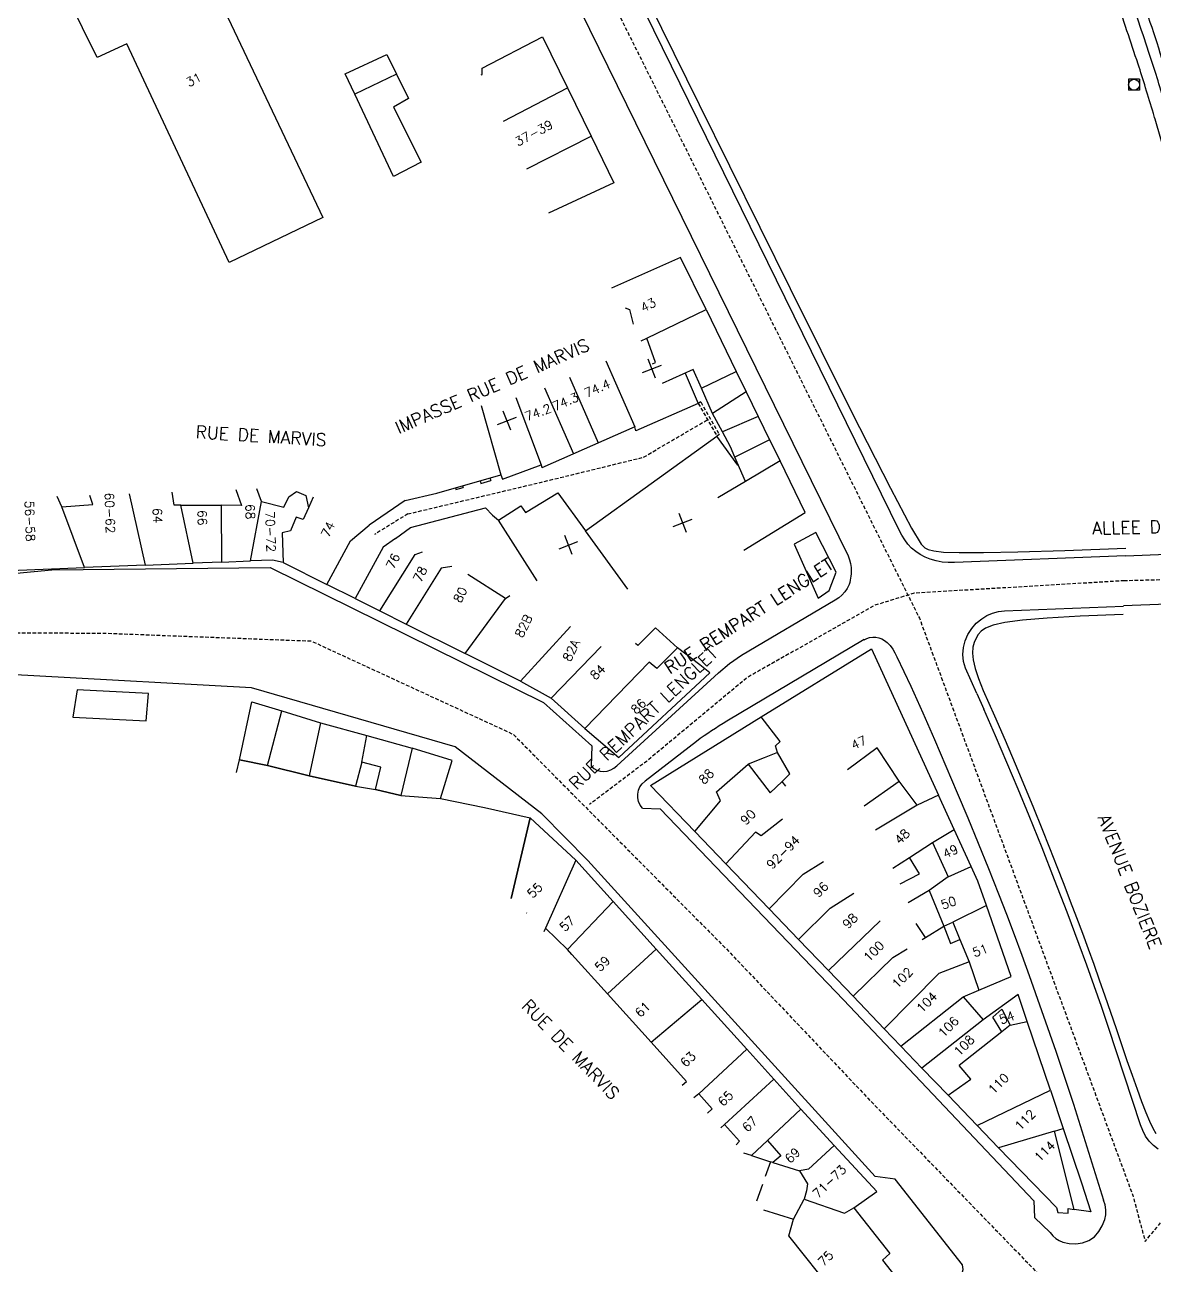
# Model space of a CAD drawing. Header units: millimetres. Extents: x 80999 to 82003, y 144000 to 145000.
# Drawn here: x 81492.6 to 81649.6, y 144418.9 to 144591.4 of the extents above; entities that cross this region are included whole.
import ezdxf
from ezdxf.enums import TextEntityAlignment as Align

# ---------------------------------------------------------------- set-up
doc = ezdxf.new("R2010")
doc.units = ezdxf.units.MM
doc.linetypes.add('DASHED', pattern=[0.75, 0.5, -0.25])
doc.layers.get('0').update_dxf_attribs({"linetype": 'CONTINUOUS'})
for name, color, linetype in [('W0001', 6, 'DASHED'), ('W0008', 7, 'CONTINUOUS'), ('W0100', 7, 'CONTINUOUS'), ('W0105', 7, 'CONTINUOUS'), ('W0112', 1, 'DASHED'), ('W0302', 3, 'CONTINUOUS'), ('W0420', 7, 'CONTINUOUS'), ('W0989', 7, 'CONTINUOUS'), ('W0991', 7, 'CONTINUOUS'), ('W1102', 7, 'CONTINUOUS')]:
    doc.layers.add(name, color=color, linetype=linetype)
doc.styles.get("Standard").update_dxf_attribs({"font": 'romans.shx', "width": 0.85})

# ---------------------------------------------------------------- blocks, each defined once
blk = doc.blocks.new('t991o')
at = {"color": 0, "linetype": 'Continuous'}
for p, q in [((-1, 1), (1, -1)), ((-1, -1), (1, 1))]:
    blk.add_line(p, q, dxfattribs=at)
blk = doc.blocks.new('T420')
for p, q in [((0.75, 0.75), (-0.75, 0.75)), ((-0.75, 0.75), (-0.75, -0.75)), ((0.75, 0.75), (0.75, -0.75)), ((0.75, -0.75), (-0.75, -0.75))]:
    blk.add_line(p, q)
blk.add_ellipse((0, 0), major_axis=(-0.53, 0.53), ratio=1, start_param=3.926991, end_param=10.210176)

msp = doc.modelspace()

# ---------------------------------------------------------------- linework, layer by layer
at = {"layer": 'W0001'}
for p, q in [((81578.6, 144531.26), (81587.5, 144536.47)), ((81565.55, 144528.06), (81578.6, 144531.26)), ((81545.82, 144523.37), (81565.55, 144528.06)), ((81545.82, 144523.37), (81541.17, 144520.5))]:
    msp.add_line(p, q, dxfattribs=at)
at = {"layer": 'W0001', "flags": 128}
for points in [[(81027.88, 145000), (81077.68, 144978.37), (81087.69, 144976.04), (81170.41, 144940.53), (81178.51, 144933.51), (81374.97, 144872.17), (81386.48, 144858.96), (81504.09, 144714.92), (81532.17, 144678.7), (81539.61, 144664.2), (81616.96, 144508.86), (81646.63, 144428.62), (81648.33, 144422.26), (81654.94, 144430.11), (81672.13, 144442.59)], [(81451.16, 144928.03), (81426.07, 144907.84), (81413.52, 144898.46), (81365.25, 144851.07), (81265.08, 144752.55), (81239.49, 144724.34), (81135.09, 144627.15), (81106.26, 144601.78), (81088.6, 144579.64), (81115.61, 144574.32), (81191.55, 144559.45), (81245.19, 144538.85), (81278.13, 144529.09), (81310.24, 144522.28), (81324.49, 144520.78), (81375.63, 144513.39), (81411.78, 144511.02), (81470.27, 144506.99), (81503.88, 144506.79), (81532.38, 144505.71), (81560.46, 144492.75), (81590.46, 144462.55), (81609.78, 144442.16), (81640.06, 144410.97), (81610.52, 144396.93), (81565.2, 144377.78), (81498.19, 144351.45), (81476.96, 144342.48), (81413.19, 144316.27), (81411.63, 144315.61)], [(81714.25, 144525.72), (81681.31, 144516.63), (81666.46, 144514.62), (81645.45, 144514.07)], [(81645.45, 144514.08), (81616.22, 144512.35), (81610.69, 144510.65), (81593.03, 144500.64), (81578.99, 144488.97), (81571.1, 144482.99)]]:
    msp.add_lwpolyline(points, dxfattribs=at)
at = {"layer": 'W0008'}
msp.add_line((81624.92, 144498.41), (81625.92, 144496.22), dxfattribs=at)
for points in [[(81666.95, 144518.77), (81657.25, 144552.2), (81649.71, 144578.26, 0.003149), (81649.49, 144579.02, 0.000686), (81648.4, 144582.6, 0.005544), (81647.35, 144585.9, 0.001993), (81644.25, 144595.14, 0.006766), (81640.29, 144606.31, 0.007273), (81636.32, 144616.58, 0.004946), (81631.18, 144628.97, 0.005232), (81626.09, 144640.57), (81616.01, 144662.9), (81526.36, 144859.95)], [(81668.63, 144519.94), (81659.12, 144552.74), (81651.58, 144578.8, 0.003149), (81651.35, 144579.58, 0.000686), (81650.25, 144583.17, 0.005544), (81649.19, 144586.51, 0.001993), (81646.09, 144595.76, 0.006766), (81642.11, 144606.98, 0.007273), (81638.12, 144617.31, 0.004946), (81632.97, 144629.73, 0.005232), (81627.86, 144641.37), (81617.78, 144663.7), (81559.87, 144790.98), (81560.05, 144791.07)], [(81651.35, 144584.54, 0.002962), (81649.52, 144590.26, 0.002965), (81647.63, 144595.95, 0.003499), (81646.4, 144599.49, 0.002515), (81644.64, 144604.39, 0.003149), (81642.48, 144610.17, 0.002415), (81639.58, 144617.67, 0.002685), (81636.94, 144624.32, 0.004843), (81635.42, 144627.98, 0.00321), (81632.79, 144634.04, 0.002475), (81629.28, 144641.86), (81618.94, 144664.66), (81609.1, 144686.37), (81597.84, 144711.17), (81588.48, 144731.83), (81580.33, 144749.72), (81572.74, 144766.39, 0.006801)], [(81645.58, 144517.55), (81665.12, 144518.33, 0.06348)], [(81669.61, 144446.08), (81684.02, 144457.78, 0.031199), (81684.55, 144458.27, 0.0165), (81685.45, 144459.27, 0.086631), (81686.21, 144460.57, 0.081247), (81686.51, 144462.15, 0.030352), (81686.46, 144463.69, 0.045623), (81686.27, 144464.71), (81685.12, 144468.76), (81679.35, 144488.68), (81673.13, 144510.1, 0.060792), (81672.95, 144510.51, 0.045907), (81672.61, 144510.99, 0.083865), (81672.18, 144511.35, 0.091467), (81671.7, 144511.52, 0.018211), (81671.17, 144511.59, 0.032116), (81670.87, 144511.59), (81645.32, 144510.6)]]:
    msp.add_lwpolyline(points, format="xyb", dxfattribs=at)
for points in [[(81533.84, 144666.62), (81607.04, 144517.53), (81607.25, 144517.01), (81607.39, 144516.46), (81607.46, 144515.91), (81607.47, 144515.35), (81607.46, 144515.05), (81607.43, 144514.74), (81607.39, 144514.44), (81607.33, 144514.15), (81607.26, 144513.85), (81607.16, 144513.56), (81607.04, 144513.28), (81606.9, 144513.01), (81606.57, 144512.52), (81606.18, 144512.09), (81605.73, 144511.71), (81605.23, 144511.4)], [(81645.58, 144517.54), (81621.81, 144516.62), (81620.96, 144516.62), (81620.11, 144516.68), (81619.26, 144516.83), (81618.44, 144517.07), (81617.74, 144517.35), (81617.07, 144517.71), (81616.45, 144518.14), (81615.87, 144518.63), (81615.35, 144519.19), (81614.9, 144519.79), (81614.5, 144520.44), (81614.15, 144521.11), (81544.72, 144662.6)], [(81476.38, 144511.66), (81478.12, 144513.9), (81496.31, 144515.58), (81526.66, 144515.92), (81564.7, 144497.14), (81571.42, 144491.14), (81571.32, 144488.29)], [(81571.32, 144488.29), (81571.67, 144487.98), (81572.09, 144487.74), (81572.54, 144487.6), (81573.01, 144487.55), (81573.53, 144487.61), (81574.03, 144487.79), (81574.48, 144488.04), (81574.88, 144488.37), (81589, 144501.3), (81590.55, 144502.58), (81592.19, 144503.75), (81605.23, 144511.43)], [(81624.92, 144498.41), (81623.36, 144501.94), (81623.07, 144502.87), (81622.99, 144503.83), (81623.08, 144504.79), (81623.31, 144505.71), (81623.69, 144506.61), (81624.22, 144507.44), (81624.86, 144508.17), (81625.61, 144508.8), (81626.34, 144509.25), (81627.12, 144509.58), (81627.95, 144509.8), (81628.8, 144509.89), (81645.32, 144510.54)], [(81622.91, 144417.86), (81623.01, 144418.35), (81622.96, 144418.98), (81613.6, 144430.9), (81610.78, 144431.27), (81591.27, 144452.73), (81570.85, 144475.18), (81564.46, 144481.68), (81552.42, 144490.98), (81524.09, 144499.22), (81493.82, 144500.85), (81450.05, 144503.24), (81449.05, 144503.34), (81426.99, 144506.16), (81408.6, 144507.37)], [(81609.26, 144505.9), (81590.18, 144494.56), (81589.65, 144494.23), (81589.11, 144493.9), (81588.58, 144493.56), (81588.05, 144493.22), (81587.53, 144492.86), (81587, 144492.51), (81586.48, 144492.14), (81585.97, 144491.76), (81578.8, 144486.22)], [(81609.25, 144505.88), (81609.63, 144506.06), (81610.03, 144506.19), (81610.45, 144506.24), (81610.87, 144506.23), (81611.3, 144506.15), (81611.71, 144505.99), (81612.1, 144505.78), (81612.45, 144505.52), (81612.88, 144505.09), (81613.24, 144504.59), (81613.54, 144504.07), (81613.81, 144503.53), (81615.74, 144499.41), (81617.42, 144495.74), (81619.05, 144492.04), (81620.64, 144488.33), (81622.21, 144484.61), (81623.68, 144481.11), (81625.12, 144477.6), (81626.54, 144474.08), (81627.93, 144470.56), (81629.04, 144467.73), (81630.13, 144464.9), (81631.2, 144462.06), (81632.23, 144459.2), (81635.93, 144448.68), (81638.39, 144441.32), (81642.55, 144427.97)], [(81650.16, 144435.07), (81649.5, 144435.57), (81648.9, 144436.19), (81648.4, 144436.9), (81648, 144437.66), (81647.69, 144438.46), (81643.23, 144452), (81642.26, 144454.9), (81641.25, 144457.78), (81640.21, 144460.65), (81639.16, 144463.52), (81637.47, 144468.01), (81635.75, 144472.49), (81634, 144476.95), (81632.21, 144481.4), (81630.68, 144485.13), (81629.12, 144488.84), (81627.53, 144492.54), (81625.92, 144496.22)], [(81578.46, 144482.47), (81578.13, 144482.89), (81577.91, 144483.38), (81577.79, 144483.9), (81577.78, 144484.44), (81577.88, 144484.96), (81578.1, 144485.44), (81578.41, 144485.87), (81578.8, 144486.22)], [(81578.46, 144482.47), (81580.91, 144482.39), (81606.4, 144455.84), (81632.88, 144427.9), (81632.97, 144425.6), (81635.14, 144423.49)], [(81635.14, 144423.49), (81635.48, 144423.05), (81635.9, 144422.67), (81636.37, 144422.37), (81636.89, 144422.16), (81637.78, 144421.96), (81638.7, 144421.91), (81639.61, 144422.04), (81640.49, 144422.37), (81641.27, 144422.91), (81641.9, 144423.62), (81642.38, 144424.42), (81642.72, 144425.29), (81642.86, 144425.96), (81642.88, 144426.64), (81642.78, 144427.32), (81642.55, 144427.97)]]:
    msp.add_lwpolyline(points, dxfattribs=at)
at = {"layer": 'W0100'}
for p, q in [((81556.16, 144585.32), (81564.54, 144589.69)), ((81564.54, 144589.69), (81568.01, 144582.58)), ((81537.11, 144584.56), (81542.9, 144587.24)), ((81542.9, 144587.24), (81544.23, 144584.51)), ((81538.45, 144581.72), (81537.11, 144584.56)), ((81544.23, 144584.51), (81538.45, 144581.72)), ((81544.23, 144584.51), (81545.9, 144581.11)), ((81556, 144584.38), (81556.16, 144584.46)), ((81556.16, 144584.46), (81556.16, 144585.32)), ((81559.13, 144577.98), (81568.01, 144582.58)), ((81568.01, 144582.58), (81571.29, 144575.88)), ((81543.83, 144570.27), (81538.45, 144581.72)), ((81545.9, 144581.11), (81543.82, 144579.9)), ((81543.82, 144579.9), (81547.68, 144572.28)), ((81562.38, 144571.32), (81571.29, 144575.88)), ((81571.29, 144575.88), (81574.45, 144569.4)), ((81547.68, 144572.28), (81543.83, 144570.27)), ((81574.45, 144569.4), (81565.39, 144565.17)), ((81583.74, 144559.03), (81574.16, 144554.74)), ((81587.29, 144551.77), (81583.74, 144559.03)), ((81576.04, 144552.02), (81576.63, 144551.77)), ((81576.63, 144551.77), (81577.16, 144549.73)), ((81579.07, 144547.81), (81587.29, 144551.77)), ((81587.29, 144551.77), (81591.49, 144543.18)), ((81578.27, 144547.45), (81579.07, 144547.81)), ((81580.26, 144544.41), (81579.07, 144547.81)), ((81579.85, 144544.22), (81580.26, 144544.41)), ((81585.48, 144543.44), (81581.18, 144541.49)), ((81584.37, 144542.93), (81586.21, 144538.74)), ((81586.63, 144540.86), (81585.48, 144543.44)), ((81586.63, 144540.86), (81591.49, 144543.18)), ((81591.49, 144543.18), (81592.87, 144540.35)), ((81588.2, 144537.31), (81586.63, 144540.86)), ((81592.87, 144540.35), (81588.2, 144537.31)), ((81592.87, 144540.35), (81594.54, 144536.93)), ((81589.56, 144534.79), (81588.2, 144537.31)), ((81594.54, 144536.93), (81589.56, 144534.79)), ((81594.54, 144536.93), (81596.12, 144533.69)), ((81591.72, 144530.14), (81588.79, 144534.19)), ((81590.69, 144532.69), (81589.56, 144534.79)), ((81591.3, 144531.28), (81590.69, 144532.69)), ((81596.12, 144533.69), (81591.3, 144531.28)), ((81596.12, 144533.69), (81597.57, 144530.75)), ((81592.77, 144527.88), (81591.3, 144531.28)), ((81597.57, 144530.75), (81592.77, 144527.88)), ((81601.08, 144523.55), (81597.57, 144530.75)), ((81592.77, 144527.88), (81588.94, 144525.62)), ((81507.07, 144526.17), (81509.3, 144516.25)), ((81525.48, 144525.09), (81524.81, 144526.88)), ((81532.67, 144525.7), (81532.01, 144524.24)), ((81545.46, 144525.25), (81540.45, 144521.81)), ((81500.87, 144515.92), (81497.71, 144524.37)), ((81514.25, 144524.59), (81519.88, 144524.6)), ((81515.99, 144516.52), (81514.25, 144524.59)), ((81519.88, 144524.6), (81519.93, 144516.67)), ((81523.96, 144516.83), (81525.48, 144525.09)), ((81532.01, 144524.24), (81531.27, 144522.6)), ((81592.52, 144518.35), (81601.08, 144523.55)), ((81530.28, 144522.91), (81529.51, 144521)), ((81531.27, 144522.6), (81530.28, 144522.91)), ((81537.84, 144519.65), (81540.45, 144521.81)), ((81529.51, 144521), (81528.33, 144520.72)), ((81528.33, 144520.72), (81528.48, 144516.62)), ((81544.12, 144519.97), (81546.17, 144521.48)), ((81534.56, 144513.57), (81537.84, 144519.65)), ((81519.93, 144516.67), (81515.99, 144516.52)), ((81519.93, 144516.67), (81523.96, 144516.83)), ((81528.48, 144516.62), (81534.56, 144513.57)), ((81490.52, 144515.5), (81500.87, 144515.92)), ((81509.3, 144516.25), (81500.87, 144515.92)), ((81509.3, 144516.25), (81515.99, 144516.52)), ((81559.38, 144511.61), (81554.18, 144514.94)), ((81538.51, 144511.6), (81541.92, 144509.89)), ((81553.81, 144503.95), (81559.38, 144511.61)), ((81559.38, 144511.61), (81560, 144512.03)), ((81541.92, 144509.89), (81545.6, 144508.05)), ((81545.6, 144508.05), (81553.81, 144503.95)), ((81568.43, 144507.71), (81561.48, 144500.11)), ((81580.27, 144507.52), (81577.81, 144505.09)), ((81583.33, 144504.74), (81580.27, 144507.52)), ((81572.7, 144504.96), (81565.75, 144497.77)), ((81577.81, 144505.09), (81577.49, 144505.34)), ((81583.33, 144504.74), (81580.43, 144501.89)), ((81586.4, 144502.38), (81583.33, 144504.74)), ((81594.96, 144495.16), (81610.27, 144504.62)), ((81610.27, 144504.62), (81619.59, 144484.3)), ((81561.48, 144500.11), (81553.81, 144503.95)), ((81570.41, 144493.55), (81579.36, 144502.76)), ((81575.17, 144489.51), (81587.82, 144501.29)), ((81580.43, 144501.89), (81579.36, 144502.76)), ((81587.82, 144501.29), (81586.4, 144502.38)), ((81561.48, 144500.11), (81565.75, 144497.77)), ((81509.77, 144498.41), (81499.84, 144498.92)), ((81565.75, 144497.77), (81570.41, 144493.55)), ((81522.43, 144489.17), (81524.12, 144497.27)), ((81524.12, 144497.27), (81528.29, 144495.98)), ((81526.3, 144488.41), (81528.29, 144495.98)), ((81528.29, 144495.98), (81533.69, 144494.33)), ((81533.69, 144494.33), (81532.11, 144486.99)), ((81533.69, 144494.33), (81540.14, 144492.57)), ((81539.44, 144488.87), (81540.14, 144492.57)), ((81540.14, 144492.57), (81546.42, 144490.8)), ((81570.41, 144493.55), (81575.17, 144489.51)), ((81546.42, 144490.8), (81544.84, 144484.22)), ((81551.99, 144489.09), (81546.42, 144490.8)), ((81526.3, 144488.41), (81522.43, 144489.17)), ((81550.34, 144483.8), (81551.99, 144489.09)), ((81595.36, 144489.47), (81593.16, 144488.58)), ((81597.22, 144490.22), (81595.36, 144489.47)), ((81532.11, 144486.99), (81526.3, 144488.41)), ((81539.44, 144488.87), (81538.56, 144485.52)), ((81542.08, 144488.16), (81539.44, 144488.87)), ((81541.32, 144485.05), (81542.08, 144488.16)), ((81538.56, 144485.52), (81532.11, 144486.99)), ((81598.38, 144485.52), (81597.86, 144486.16)), ((81616.63, 144482.91), (81614.12, 144486.22)), ((81544.84, 144484.22), (81541.32, 144485.05)), ((81544.84, 144484.22), (81550.34, 144483.8)), ((81619.59, 144484.3), (81616.63, 144482.91)), ((81621.8, 144479.49), (81619.59, 144484.3)), ((81616.63, 144482.91), (81610.83, 144479.42)), ((81560.2, 144469.92), (81562.83, 144481.13)), ((81562.83, 144481.13), (81569.18, 144475.24)), ((81590.05, 144474.73), (81585.74, 144479.21)), ((81618.76, 144477.68), (81621.8, 144479.49)), ((81624.14, 144474.38), (81621.8, 144479.49)), ((81615.56, 144475.63), (81618.76, 144477.68)), ((81618.76, 144477.68), (81620.94, 144472.94)), ((81569.18, 144475.24), (81564.95, 144465.78)), ((81574.35, 144469.52), (81569.18, 144475.24)), ((81613.25, 144474.14), (81615.56, 144475.63)), ((81590.05, 144474.73), (81596.05, 144468.47)), ((81620.94, 144472.94), (81624.14, 144474.38)), ((81620.94, 144472.94), (81618.32, 144471.02)), ((81618.32, 144471.02), (81615.39, 144469.3)), ((81618.32, 144471.02), (81620.35, 144466.07)), ((81568.01, 144462.81), (81574.35, 144469.52)), ((81574.35, 144469.52), (81580.37, 144462.86)), ((81596.05, 144468.47), (81600.14, 144464.22)), ((81626.26, 144468.95), (81621.59, 144466.63)), ((81629.71, 144459.07), (81626.26, 144468.95)), ((81562.37, 144467.89), (81562.31, 144467.92)), ((81562.36, 144467.87), (81562.37, 144467.89)), ((81620.35, 144466.07), (81621.59, 144466.63)), ((81621.59, 144466.63), (81622.58, 144464.2)), ((81564.95, 144465.78), (81564.71, 144465.27)), ((81564.95, 144465.78), (81568.01, 144462.81)), ((81617.78, 144464.5), (81616.51, 144466.42)), ((81617.78, 144464.5), (81620.35, 144466.07)), ((81604.29, 144459.89), (81600.14, 144464.22)), ((81622.58, 144464.2), (81623.85, 144461.1)), ((81568.61, 144462.15), (81568.01, 144462.81)), ((81573.56, 144456.69), (81568.61, 144462.15)), ((81580.37, 144462.86), (81573.56, 144456.69)), ((81580.37, 144462.86), (81586.68, 144455.89)), ((81604.29, 144459.89), (81607.72, 144456.32)), ((81623.85, 144461.1), (81625.21, 144457.16)), ((81625.21, 144457.16), (81629.71, 144459.07)), ((81579.66, 144449.96), (81573.56, 144456.69)), ((81612.06, 144451.79), (81607.72, 144456.32)), ((81623.03, 144456.24), (81625.21, 144457.16)), ((81630.67, 144456.59), (81625.8, 144453.07)), ((81631.93, 144452.83), (81630.67, 144456.59)), ((81579.66, 144449.96), (81586.68, 144455.89)), ((81586.68, 144455.89), (81592.95, 144448.96)), ((81614.37, 144449.39), (81623.03, 144456.24)), ((81623.03, 144456.24), (81625.8, 144453.07)), ((81625.8, 144453.07), (81617.28, 144446.35)), ((81628.42, 144451.37), (81627.17, 144453.43)), ((81629.57, 144452.29), (81631.93, 144452.83)), ((81635.16, 144443.26), (81631.93, 144452.83)), ((81612.06, 144451.79), (81614.37, 144449.39)), ((81628.42, 144451.37), (81622.48, 144446.69)), ((81629.57, 144452.29), (81628.42, 144451.37)), ((81584.57, 144444.48), (81579.66, 144449.96)), ((81617.28, 144446.35), (81614.37, 144449.39)), ((81592.95, 144448.96), (81586.27, 144442.75)), ((81596.7, 144444.82), (81592.95, 144448.96)), ((81617.28, 144446.35), (81620.93, 144442.56)), ((81624.09, 144444.82), (81622.48, 144446.69)), ((81583.98, 144443.97), (81584.57, 144444.48)), ((81589.86, 144438.5), (81596.7, 144444.82)), ((81596.7, 144444.82), (81600.48, 144440.65)), ((81620.93, 144442.56), (81624.09, 144444.82)), ((81586.27, 144442.75), (81585.59, 144442.2)), ((81620.93, 144442.56), (81624.97, 144438.35)), ((81624.97, 144438.35), (81635.16, 144443.26)), ((81635.16, 144443.26), (81636.95, 144437.93)), ((81600.48, 144440.65), (81595.82, 144436.3)), ((81605.11, 144435.57), (81600.48, 144440.65)), ((81589.35, 144438.05), (81589.86, 144438.5)), ((81627.95, 144435.24), (81624.97, 144438.35)), ((81635.75, 144437.57), (81627.95, 144435.24)), ((81635.75, 144437.57), (81636.95, 144437.93)), ((81638.47, 144426.71), (81635.75, 144437.57)), ((81595.82, 144436.3), (81593.62, 144434.21)), ((81593.62, 144434.21), (81592.55, 144434.52)), ((81593.62, 144434.21), (81596.23, 144433.31)), ((81611.01, 144429.17), (81605.11, 144435.57)), ((81627.95, 144435.24), (81636.02, 144426.99)), ((81596.23, 144433.31), (81595.51, 144431.26)), ((81596.58, 144433.22), (81596.23, 144433.31)), ((81596.58, 144433.22), (81600.29, 144432.05)), ((81595.12, 144430.16), (81594.3, 144427.85)), ((81607.81, 144426.91), (81611.01, 144429.17)), ((81599.42, 144425.35), (81600.91, 144428.15)), ((81636.02, 144426.99), (81636.21, 144426.26)), ((81595.27, 144426.63), (81599.42, 144425.35)), ((81636.21, 144426.26), (81637.61, 144426.18)), ((81637.61, 144426.18), (81637.64, 144426.82)), ((81637.64, 144426.82), (81638.47, 144426.71))]:
    msp.add_line(p, q, dxfattribs=at)
for points in [[(81513.35, 144608.11), (81534.02, 144564.55), (81520.96, 144558.34), (81506.77, 144588.69), (81502.63, 144586.79), (81498.54, 144595.11), (81502.62, 144597.34), (81500.76, 144601.8), (81513.35, 144608.11)], [(81586.21, 144538.74), (81577.53, 144534.91), (81577.38, 144535.48), (81564.44, 144529.79)], [(81556.63, 144524.24), (81557.6, 144523.19), (81558.44, 144522.51), (81561.52, 144524.48), (81562.16, 144523.57), (81566.67, 144526.32), (81570.54, 144521), (81588.79, 144534.19)], [(81545.46, 144525.25), (81549.87, 144526.27), (81558.74, 144528.8), (81558.98, 144528.18), (81564.35, 144530.18), (81564.44, 144529.79)], [(81497.71, 144524.37), (81497.08, 144525.77)], [(81497.71, 144524.37), (81502.04, 144524.69), (81501.59, 144525.95)], [(81514.25, 144524.59), (81513.31, 144524.59), (81513.04, 144526.41)], [(81521.91, 144526.76), (81522.69, 144524.54), (81519.88, 144524.6)], [(81525.48, 144525.09), (81528.59, 144524.29), (81529.27, 144525.76), (81530.34, 144526.48), (81531.66, 144525.92), (81532.01, 144524.24), (81531.27, 144522.6), (81530.28, 144522.91), (81529.51, 144521), (81528.33, 144520.72), (81528.48, 144516.62), (81527.01, 144516.96), (81523.96, 144516.83), (81525.48, 144525.09)], [(81546.17, 144521.48), (81556.63, 144524.24)], [(81544.12, 144519.97), (81542.4, 144518.75), (81538.51, 144511.6), (81534.56, 144513.57), (81537.84, 144519.65), (81540.45, 144521.81)], [(81602.56, 144520.8), (81599.54, 144519.19), (81602.88, 144511.67)], [(81602.88, 144511.67), (81604.39, 144512.72), (81605.38, 144515.27), (81602.56, 144520.8)], [(81544.12, 144519.97), (81542.4, 144518.75), (81538.51, 144511.6)], [(81541.92, 144509.89), (81546.85, 144517.73), (81547.87, 144518.1)], [(81551.95, 144516.06), (81550.46, 144515.84), (81545.6, 144508.05)], [(81499.84, 144498.92), (81499.26, 144495.13), (81509.46, 144494.62), (81509.77, 144498.41)], [(81585.74, 144479.21), (81579.56, 144485.64), (81594.96, 144495.16)], [(81597.22, 144490.22), (81596.95, 144491.12), (81597.57, 144491.76), (81594.96, 144495.16)], [(81614.12, 144486.22), (81611.07, 144490.88), (81606.97, 144487.82)], [(81521.98, 144487.41), (81522.43, 144489.17)], [(81522.43, 144489.17), (81526.3, 144488.41), (81532.11, 144486.99), (81538.56, 144485.52), (81541.32, 144485.05), (81544.84, 144484.22), (81550.34, 144483.8), (81556.49, 144482.57), (81562.83, 144481.13), (81560.2, 144469.92)], [(81597.86, 144486.16), (81598.92, 144487.26), (81597.22, 144490.22)], [(81585.74, 144479.21), (81589.27, 144483.49), (81588.73, 144484.75), (81593.16, 144488.58)], [(81593.16, 144488.58), (81596.19, 144484.6), (81597.86, 144486.16)], [(81609.29, 144482.78), (81614.12, 144486.22)], [(81597.93, 144480.96), (81594.97, 144478.62), (81594.17, 144479.15), (81590.05, 144474.73)], [(81614.25, 144471.96), (81616.94, 144473.34), (81615.56, 144475.63)], [(81596.05, 144468.47), (81600.77, 144473.29), (81603.61, 144475.05)], [(81626.26, 144468.95), (81625.08, 144472.32), (81624.14, 144474.38)], [(81600.14, 144464.22), (81604.52, 144468.56), (81607.81, 144470.66)], [(81611.49, 144466.83), (81604.29, 144459.89)], [(81620.35, 144466.07), (81621.27, 144463.65), (81622.58, 144464.2)], [(81617.32, 144464.22), (81617.78, 144464.5)], [(81607.72, 144456.32), (81613.26, 144461.73), (81615.23, 144462.93)], [(81623.85, 144461.1), (81619.67, 144459.47), (81612.06, 144451.79)], [(81627.17, 144453.43), (81628.41, 144454.53), (81629.57, 144452.29)], [(81586.27, 144442.75), (81588.12, 144440.67), (81587.48, 144440.1)], [(81591.47, 144435.7), (81591.94, 144436.21), (81589.86, 144438.5)], [(81636.95, 144437.93), (81639.49, 144430.41), (81640.77, 144426.37), (81638.47, 144426.71)], [(81595.82, 144436.3), (81597.7, 144434.16), (81596.58, 144433.22)], [(81605.11, 144435.57), (81601.55, 144432.28), (81600.29, 144432.05)], [(81600.29, 144432.05), (81601.41, 144430.24), (81601.23, 144429.29), (81600.91, 144428.15)], [(81600.91, 144428.15), (81606.53, 144426.16), (81607.81, 144426.91)], [(81603.19, 144413.43), (81605.15, 144415.06), (81598.81, 144423.05), (81599.42, 144425.35)], [(81607.81, 144426.91), (81612.83, 144420.57), (81611.82, 144419.67), (81617.15, 144412.88)]]:
    msp.add_lwpolyline(points, dxfattribs=at)
at = {"layer": 'W0105'}
for p, q in [((81552.43, 144527), (81552.51, 144526.75)), ((81553.44, 144527.3), (81553.52, 144527.05)), ((81555.89, 144527.99), (81555.99, 144527.62)), ((81557.23, 144528.37), (81557.34, 144528))]:
    msp.add_line(p, q, dxfattribs=at)
for points in [[(81552.51, 144526.75), (81553.52, 144527.05)], [(81555.99, 144527.62), (81557.34, 144528)]]:
    msp.add_lwpolyline(points, dxfattribs=at)
at = {"layer": 'W0112'}
for p, q in [((81586.56, 144538.93), (81586.21, 144538.74)), ((81586.21, 144538.74), (81588.79, 144534.19)), ((81586.56, 144538.93), (81589.14, 144534.39)), ((81589.14, 144534.39), (81588.79, 144534.19))]:
    msp.add_line(p, q, dxfattribs=at)
at = {"layer": 'W0302'}
for points in [[(81545.62, 144663.04, 21.86), (81568.81, 144615.83, 21.64), (81586.32, 144580.28, 21.48), (81598.97, 144554.72, 21.36), (81607.56, 144537.49, 21.28), (81612.92, 144526.93, 21.23), (81615.86, 144521.38, 21.21), (81617.18, 144519.17, 21.2), (81617.72, 144518.64, 21.2), (81618.18, 144518.41, 21.16), (81618.94, 144518.22, 20.87), (81620.28, 144518.07, 20.09), (81622.49, 144517.99, 18.56), (81625.85, 144517.99, 16.03), (81630.64, 144518.08, 12.26), (81637.15, 144518.29, 7), (81645.65, 144518.62, 0)], [(81645.29, 144509.38, 0), (81639.32, 144509.16, 6.99), (81634.71, 144508.9, 12.25), (81631.28, 144508.6, 16.01), (81628.84, 144508.27, 18.53), (81627.19, 144507.9, 20.05), (81626.15, 144507.5, 20.83), (81625.53, 144507.06, 21.11), (81625.14, 144506.59, 21.15), (81624.82, 144506.08, 21.1), (81624.56, 144505.51, 20.8), (81624.39, 144504.84, 20.01), (81624.34, 144504.04, 18.48), (81624.43, 144503.07, 15.96), (81624.69, 144501.9, 12.21), (81625.15, 144500.49, 6.97), (81625.83, 144498.82, 0)], [(81625.83, 144498.82, 0), (81627.39, 144495.3, 3.68), (81628.86, 144491.91, 6.9), (81630.24, 144488.65, 9.68), (81631.55, 144485.52, 12.07), (81632.79, 144482.53, 14.08), (81633.95, 144479.67, 15.76), (81635.03, 144476.95, 17.12), (81636.06, 144474.36, 18.21), (81637.02, 144471.9, 19.06), (81637.92, 144469.55, 19.69), (81638.78, 144467.29, 20.13), (81639.61, 144465.09, 20.43), (81640.4, 144462.93, 20.59), (81641.18, 144460.77, 20.67), (81641.95, 144458.61, 20.69), (81642.73, 144456.4, 20.67), (81643.51, 144454.14, 20.65), (81644.29, 144451.87, 20.63), (81645.06, 144449.61, 20.61), (81645.81, 144447.42, 20.59), (81646.53, 144445.34, 20.57), (81647.22, 144443.42, 20.56), (81647.85, 144441.69, 20.55), (81648.43, 144440.19, 20.54), (81648.93, 144438.97, 20.53), (81649.39, 144438, 20.53), (81649.8, 144437.24, 20.53)]]:
    msp.add_polyline3d(points, dxfattribs=at)
at = {"layer": 'W1102'}
for p, q in [((81573.35, 144544.63), (81577.38, 144535.48)), ((81564.82, 144540.88), (81568.84, 144531.73)), ((81568.28, 144542.4), (81572.3, 144533.24)), ((81560.85, 144539.55), (81564.35, 144530.18)), ((81556, 144538.42), (81558.74, 144528.8)), ((81563.82, 144514.08), (81558.44, 144522.51)), ((81576.4, 144512.9), (81570.54, 144521))]:
    msp.add_line(p, q, dxfattribs=at)

# ---------------------------------------------------------------- block references
at = {"layer": 'W0420'}
msp.add_blockref('T420', (81646.79, 144583.03), dxfattribs=at)
at = {"layer": 'W0991', "rotation": 66.24328664221285}
for p in [(81579.76, 144543.55), (81559.61, 144536.33), (81584.05, 144522.13), (81568.16, 144519.04)]:
    msp.add_blockref('t991o', p, dxfattribs=at)

# ---------------------------------------------------------------- texts
at = {"layer": 'W0989'}
for s, rotation, p in [('IMPASSE RUE DE MARVIS', 23.7293, (81557.53, 144541.14)), ('RUE DE MARVIS', 356.3433, (81525.41, 144534.22)), ('ALLEE DES GROSEILLERS', 1.2866, (81655.49, 144521.72)), ('RUE REMPART LENGLET', 32.9292, (81593.24, 144509.2)), ('RUE REMPART LENGLET', 43.6758, (81578.56, 144494.98)), ('AVENUE BOZIERE', 291.6, (81646.18, 144472.27)), ('RUE DE MARVIS', 314.0901, (81568.47, 144448.93))]:
    msp.add_text(s, height=1.75, rotation=rotation, dxfattribs=at).set_placement(p, align=Align.MIDDLE)
at = {"layer": 'W0991'}
for s, rotation, p in [('31', 27.9336, (81516.06, 144583.73)), ('37-39', 27.9156, (81563.34, 144576.31)), ('43', 27.9024, (81579.25, 144552.41)), ('74.4', 23.7361, (81572.16, 144540.83)), ('74.3', 23.7356, (81567.75, 144538.98)), ('74.2', 20.4857, (81563.92, 144537.49)), ('60-62', 271.843, (81504.4, 144523.5)), ('56-58', 271.8568, (81493.28, 144522.37)), ('64', 271.8309, (81511.02, 144523.13)), ('66', 271.8279, (81517.24, 144522.84)), ('68', 271.8257, (81523.91, 144523.68)), ('70-72', 271.8256, (81526.74, 144520.91)), ('74', 63.9482, (81534.73, 144521.21)), ('76', 63.9374, (81543.76, 144516.81)), ('78', 63.933, (81547.54, 144514.99)), ('80', 63.9239, (81553.11, 144512.13)), ('82B', 63.9019, (81561.92, 144507.79)), ('82A', 63.875, (81568.54, 144504.4)), ('84', 44.0674, (81572.22, 144501.39)), ('86', 43.928, (81577.89, 144496.63)), ('47', 25.3732, (81608.51, 144491.57)), ('88', 45.235, (81587.32, 144486.89)), ('90', 45.1245, (81593.12, 144481.24)), ('48', 45.1037, (81614.55, 144478.53)), ('92-94', 45.1213, (81598, 144476.34)), ('49', 25.3316, (81621.26, 144476.46)), ('55', 44.1539, (81563.48, 144471.05)), ('96', 45.0901, (81603.23, 144471.17)), ('50', 19.8903, (81621, 144469.33)), ('57', 44.1557, (81567.98, 144466.42)), ('98', 45.0791, (81607.32, 144466.81)), ('100', 45.0691, (81610.6, 144462.58)), ('51', 19.8732, (81625.4, 144462.71)), ('59', 44.1576, (81572.87, 144460.86)), ('102', 45.0567, (81614.57, 144458.9)), ('104', 45.0443, (81617.98, 144455.5)), ('61', 44.1594, (81578.47, 144454.49)), ('106', 45.0311, (81620.98, 144452.09)), ('54', 19.8342, (81629.12, 144453.37)), ('108', 45.0048, (81623.17, 144449.5)), ('63', 44.1617, (81584.78, 144447.57)), ('110', 44.9483, (81627.95, 144444.19)), ('65', 44.1637, (81589.99, 144442.13)), ('67', 44.1658, (81593.36, 144438.56)), ('112', 44.8303, (81631.64, 144439.14)), ('114', 43.9842, (81634.37, 144434.79)), ('69', 44.1709, (81599.31, 144434.21)), ('71-73', 44.2093, (81604.45, 144430.59)), ('75', 44.2292, (81603.91, 144419.9))]:
    msp.add_text(s, height=1.25, rotation=rotation, dxfattribs=at).set_placement(p, align=Align.MIDDLE)

doc.saveas('drawing.dxf')
